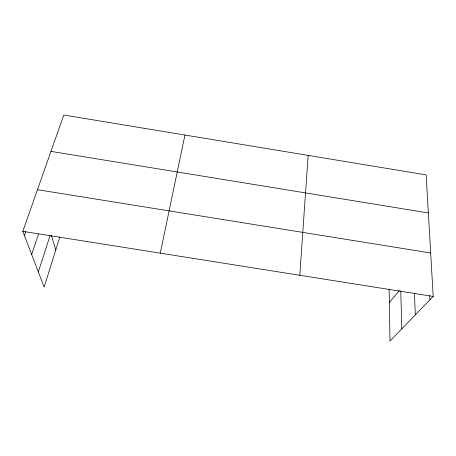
<?xml version="1.0" encoding="UTF-8"?>
<svg xmlns="http://www.w3.org/2000/svg" width="456" height="456" viewBox="0 0 456 456"><rect width="100%" height="100%" fill="white"/><g stroke="black" fill="none" stroke-linecap="round" stroke-linejoin="round"><path stroke-width="0.68" d="M299.797 275.281L308.142 155.393M160.273 253.154L184.948 135.039M59.844 236.972L44.146 287.12L22.8 231.357L63.777 115.02L426.138 174.887L433.2 296.434L389.994 340.98L389.139 289.19M38.321 271.907L50.126 235.393M31.652 254.488L38.486 234.116M24.424 235.598L25.804 231.637M389.361 302.516L399.353 290.535M22.8 231.357L433.2 296.434M37.477 189.69L430.675 252.972M50.969 151.381L428.349 212.946M51.386 235.347L55.809 249.871M429.694 295.551L429.922 299.809M414.464 293.727L415.319 314.868M400.773 290.996L401.816 328.793"/></g></svg>
